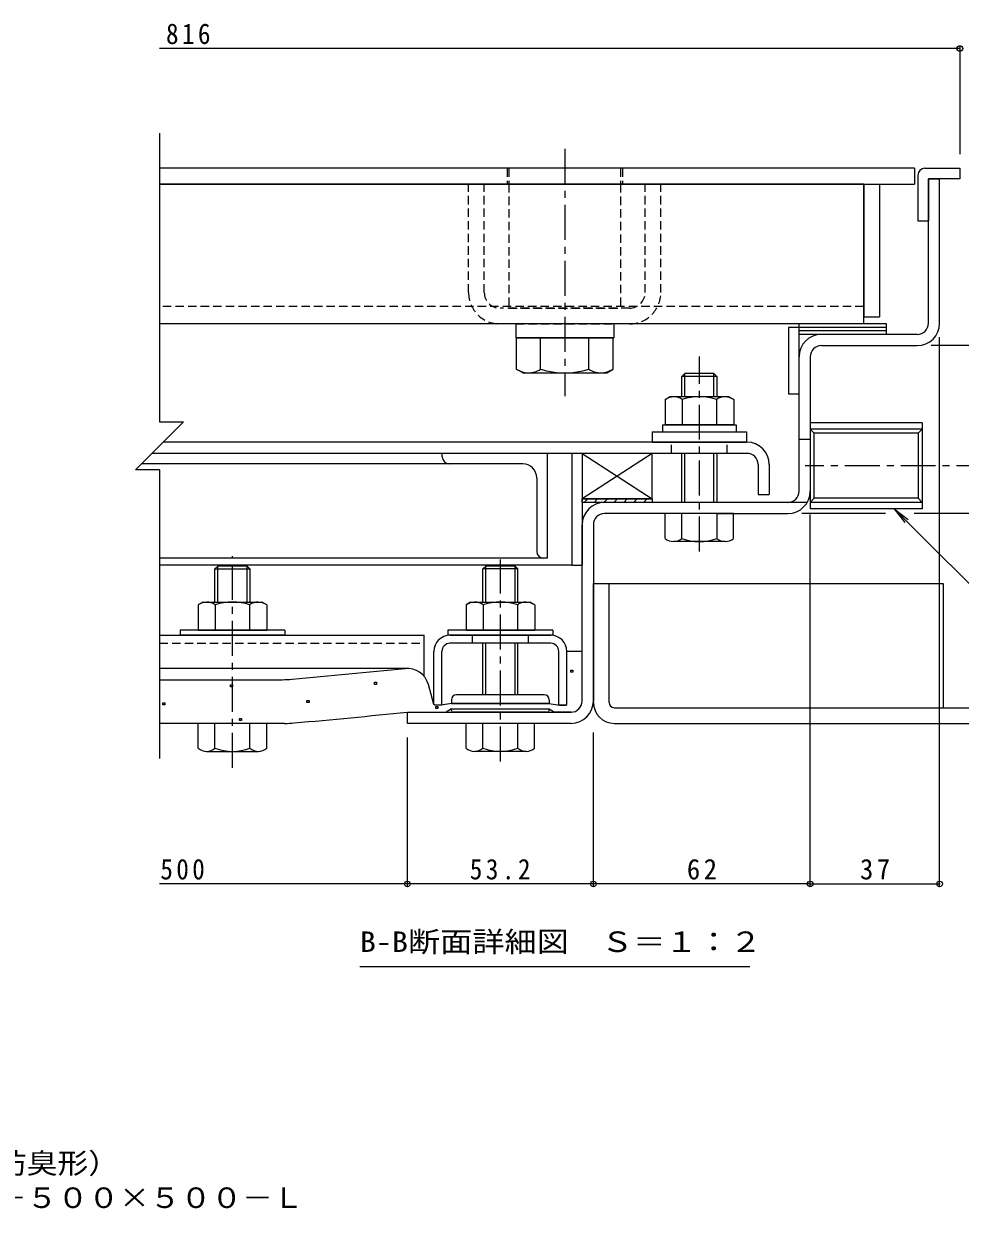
# Model space of a CAD drawing. Units: millimetres at full size. Extents: x -472 to 546, y -392 to 378.
# Drawn here: x 136.7 to 404.5, y -392.4 to -53.2 of the extents above; entities that cross this region are included whole.
import ezdxf
from ezdxf.enums import TextEntityAlignment as Align

# ---------------------------------------------------------------- set-up
doc = ezdxf.new("R2010")
doc.units = ezdxf.units.MM
doc.header["$LTSCALE"] = 2
doc.header["$PDMODE"] = 32
doc.header["$PDSIZE"] = 1.6
doc.linetypes.add('CHAIN1', pattern=[8, 5, -1, 1, -1])
doc.linetypes.add('DASHED1', pattern=[1.8, 1.2, -0.6])
for name, color, linetype, lineweight in [('D-1', 2, 'Continuous', 9), ('D-2', 3, 'Continuous', 9), ('D-3', 4, 'Continuous', 9), ('D-4', 4, 'Continuous', 9), ('D-5', 7, 'Continuous', 9), ('D-6', 6, 'Continuous', 9), ('D-7', 5, 'Continuous', 5), ('D-8', 5, 'Continuous', 5), ('D-9', 134, 'Continuous', 5), ('D-A', 3, 'Continuous', 9), ('D-B', 2, 'Continuous', 9), ('D-C', 7, 'Continuous', 9), ('D-E', 3, 'Continuous', 9), ('D-F', 7, 'Continuous', 9), ('F-5_F-5ﾚｲﾔ', 7, 'Continuous', 9)]:
    doc.layers.add(name, color=color, linetype=linetype, lineweight=lineweight)
doc.styles.add('ＭＳ ゴシック', font='')
doc.styles.get('ＭＳ ゴシック').set_extended_font_data('MS Gothic')

msp = doc.modelspace()

# ---------------------------------------------------------------- linework, layer by layer
at = {"layer": 'D-1'}
for p, q in [((395.405, -138.846), (395.405, -97.546)), ((395.405, -97.546), (398.605, -97.546)), ((398.605, -138.846), (398.605, -97.546)), ((392.205, -142.046), (364.804, -142.046)), ((364.804, -145.246), (392.205, -145.246)), ((358.404, -186.847), (358.404, -148.446)), ((361.604, -148.446), (361.604, -186.847)), ((393.604, -167.27), (361.604, -167.27)), ((361.604, -167.27), (361.604, -191.87)), ((393.604, -169.093), (392.442, -170.255)), ((393.604, -167.27), (393.604, -191.87)), ((361.604, -172.047), (358.404, -172.047)), ((392.442, -170.255), (362.766, -170.255)), ((362.766, -188.886), (362.766, -170.255)), ((392.442, -170.255), (392.442, -188.886)), ((361.604, -190.048), (362.766, -188.886)), ((392.442, -188.886), (362.766, -188.886)), ((393.604, -190.048), (392.442, -188.886)), ((360.747, -190.047), (302.805, -190.047)), ((324.905, -193.247), (302.805, -193.247)), ((334.905, -193.247), (355.204, -193.247)), ((393.604, -190.048), (361.604, -190.048)), ((393.604, -191.87), (361.604, -191.87)), ((296.405, -246.847), (296.405, -196.447)), ((299.605, -196.447), (299.605, -246.847)), ((246.405, -250.047), (293.205, -250.047))]:
    msp.add_line(p, q, dxfattribs=at)
for points in [[(393.604, -169.093), (361.604, -169.093), (362.766, -170.255)], [(293.205, -253.247), (246.405, -253.247), (246.405, -250.047)]]:
    msp.add_lwpolyline(points, dxfattribs=at)
for centre, radius, start, end in [((392.205, -138.846), 6.4, 270, 0), ((392.205, -138.846), 3.2, 270, 0), ((364.804, -148.446), 6.4, 90, 180), ((364.804, -148.446), 3.2, 90, 180), ((355.204, -186.847), 6.4, 270, 0), ((355.204, -186.847), 3.2, 270, 0), ((302.805, -196.447), 6.4, 90, 180), ((302.805, -196.447), 3.2, 90, 180), ((293.205, -246.847), 3.2, 270, 0), ((293.205, -246.847), 6.4, 270, 0)]:
    msp.add_arc(centre, radius, start, end, dxfattribs=at)
at = {"layer": 'D-2'}
for p, q in [((391.405, -94.546), (175.553, -94.546)), ((391.405, -94.546), (391.405, -99.046)), ((175.553, -99.046), (391.405, -99.046))]:
    msp.add_line(p, q, dxfattribs=at)
at = {"layer": 'D-2', "linetype": 'DASHED1'}
for p, q in [((274.905, -94.546), (274.905, -99.046)), ((307.905, -94.546), (307.905, -99.046))]:
    msp.add_line(p, q, dxfattribs=at)
at = {"layer": 'D-3'}
for p, q in [((394.405, -94.546), (404.405, -94.546)), ((392.405, -96.546), (392.405, -109.546)), ((395.405, -97.546), (395.405, -109.546)), ((392.405, -109.546), (395.405, -109.546))]:
    msp.add_line(p, q, dxfattribs=at)
msp.add_lwpolyline([(404.405, -94.546), (404.405, -97.546), (395.405, -97.546)], dxfattribs=at)
msp.add_arc((394.405, -96.546), 2, 90, 180, dxfattribs=at)
at = {"layer": 'D-4'}
for p, q in [((292.005, -232.577), (296.405, -232.577)), ((292.005, -247.797), (292.005, -232.647)), ((296.405, -246.847), (296.405, -232.577)), ((246.394, -237.518), (175.553, -237.518)), ((175.553, -240.747), (210.737, -240.747)), ((254.005, -247.797), (252.414, -242.09)), ((259.005, -247.547), (256.055, -248.047)), ((287.005, -247.547), (259.005, -247.547)), ((246.405, -250.047), (257.509, -250.047)), ((254.255, -248.047), (254.005, -247.797)), ((256.055, -248.047), (254.255, -248.047)), ((259.005, -249.047), (257.509, -250.047)), ((259.005, -249.047), (287.005, -249.047)), ((287.005, -249.047), (288.5, -250.047)), ((293.205, -250.047), (288.5, -250.047)), ((211.31, -253.247), (175.553, -253.247))]:
    msp.add_line(p, q, dxfattribs=at)
at = {"layer": 'D-4', "color": 134, "lineweight": 5}
for p, q in [((259.005, -246.547), (259.005, -247.547)), ((259.005, -247.547), (287.005, -247.547)), ((285.505, -245.047), (260.505, -245.047)), ((287.005, -246.547), (287.005, -247.547)), ((259.005, -249.047), (287.005, -249.047)), ((259.005, -249.547), (259.005, -249.047)), ((286.505, -250.047), (259.505, -250.047)), ((287.005, -249.547), (287.005, -249.047))]:
    msp.add_line(p, q, dxfattribs=at)
at = {"layer": 'D-4', "color": 2}
for points in [[(293.153, -238.626), (293.153, -238.026), (293.753, -238.026), (293.753, -238.626)], [(195.801, -242.787), (195.801, -242.187), (196.401, -242.187), (196.401, -242.787)], [(237.027, -242.094), (237.027, -241.494), (237.627, -241.494), (237.627, -242.094)], [(176.483, -247.964), (176.483, -247.363), (177.083, -247.363), (177.083, -247.964)], [(217.708, -247.27), (217.708, -246.67), (218.308, -246.67), (218.308, -247.27)], [(254.516, -248.979), (254.516, -248.379), (255.116, -248.379), (255.116, -248.979)], [(198.39, -252.446), (198.39, -251.846), (198.99, -251.846), (198.99, -252.446)]]:
    msp.add_lwpolyline(points, close=True, dxfattribs=at)
at = {"layer": 'D-4'}
msp.add_lwpolyline([(287.005, -247.547), (289.955, -248.047), (291.755, -248.047), (292.005, -247.797)], dxfattribs=at)
for centre, radius, start, end in [((210.737, -210.747), 30, 270, 275.2529), ((-253.595, 4839.745), 5101.792, 275.2529, 275.61726), ((246.394, -243.768), 6.25, 15.57156, 95.61726), ((293.205, -246.847), 3.2, 270, 0), ((-253.595, 4839.745), 5114.292, 275.24643, 275.6105), ((211.31, -223.247), 30, 270, 275.24643)]:
    msp.add_arc(centre, radius, start, end, dxfattribs=at)
at = {"layer": 'D-4', "color": 134, "lineweight": 5}
for centre, radius, start, end in [((260.505, -246.547), 1.5, 90, 180), ((285.505, -246.547), 1.5, 0, 90), ((259.505, -249.547), 0.5, 180, 270), ((286.505, -249.547), 0.5, 270, 0)]:
    msp.add_arc(centre, radius, start, end, dxfattribs=at)
at = {"layer": 'D-5'}
for p, q in [((385.636, -191.87), (388.679, -195.837)), ((344.324, -322.854), (232.824, -322.854))]:
    msp.add_line(p, q, dxfattribs=at)
msp.add_lwpolyline([(417.407, -223.641), (385.636, -191.87), (389.602, -194.914)], dxfattribs=at)
at = {"layer": 'D-6'}
for p, q in [((358.404, -159.046), (358.404, -139.046)), ((383.404, -139.046), (358.404, -139.046)), ((383.404, -142.046), (383.404, -139.046)), ((383.404, -140.046), (358.404, -140.046)), ((383.404, -141.046), (358.404, -141.046)), ((383.404, -142.046), (358.404, -142.046)), ((355.404, -159.046), (358.404, -159.046)), ((316.405, -176.047), (296.405, -189.047)), ((296.405, -176.047), (296.405, -189.047)), ((316.405, -189.047), (296.405, -189.047))]:
    msp.add_line(p, q, dxfattribs=at)
at = {"layer": 'D-6', "color": 134, "lineweight": 5}
for p, q in [((296.405, -176.047), (296.405, -208.047)), ((293.405, -208.047), (175.553, -208.047)), ((293.405, -208.047), (296.405, -208.047))]:
    msp.add_line(p, q, dxfattribs=at)
at = {"layer": 'D-6'}
msp.add_lwpolyline([(358.404, -140.046), (355.404, -140.046), (355.404, -159.046)], dxfattribs=at)
at = {"layer": 'D-6', "color": 134, "lineweight": 5}
msp.add_lwpolyline([(296.405, -176.047), (293.405, -176.047), (293.405, -208.047)], dxfattribs=at)
at = {"layer": 'D-6'}
msp.add_lwpolyline([(316.405, -189.047), (316.405, -176.047), (296.405, -176.047)], close=True, dxfattribs=at)
at = {"layer": 'D-7', "linetype": 'DASHED1'}
for p, q in [((268.405, -99.046), (263.905, -99.046)), ((263.905, -130.046), (263.905, -99.046)), ((268.405, -130.046), (268.405, -99.046)), ((314.405, -99.046), (318.905, -99.046)), ((314.405, -130.046), (314.405, -99.046)), ((318.905, -130.046), (318.905, -99.046)), ((309.905, -134.546), (272.905, -134.546)), ((309.905, -139.046), (272.905, -139.046))]:
    msp.add_line(p, q, dxfattribs=at)
at = {"layer": 'D-7', "linetype": 'CHAIN1'}
for p, q in [((329.905, -204.125), (329.905, -148.395)), ((196.405, -265.945), (196.405, -205.458)), ((273.005, -264.125), (273.005, -206.395))]:
    msp.add_line(p, q, dxfattribs=at)
at = {"layer": 'D-7'}
for p, q in [((325.717, -153.247), (324.905, -154.059)), ((334.905, -154.059), (324.905, -154.059)), ((324.905, -159.847), (324.905, -154.059)), ((334.093, -153.247), (325.717, -153.247)), ((325.717, -159.847), (325.717, -153.247)), ((334.093, -153.247), (334.905, -154.059)), ((334.093, -159.847), (334.093, -153.247)), ((334.905, -154.059), (334.905, -159.847)), ((324.905, -190.047), (324.905, -176.047)), ((325.717, -190.047), (325.717, -176.047)), ((334.093, -190.047), (334.093, -176.047)), ((334.905, -176.047), (334.905, -190.047)), ((320.105, -200.352), (320.105, -193.247)), ((339.705, -193.247), (320.105, -193.247)), ((324.905, -200.352), (324.905, -193.247)), ((334.905, -193.247), (334.905, -200.352)), ((339.705, -200.352), (339.705, -193.247)), ((337.305, -201.247), (322.505, -201.247)), ((191.405, -218.547), (191.405, -209.059)), ((192.217, -218.547), (192.217, -208.247)), ((200.593, -218.547), (200.593, -208.247)), ((201.405, -209.059), (201.405, -209.059)), ((201.405, -209.059), (201.405, -218.547)), ((268.817, -208.247), (268.005, -209.059)), ((278.005, -209.059), (268.005, -209.059)), ((268.005, -218.547), (268.005, -209.059)), ((277.193, -208.247), (268.817, -208.247)), ((268.817, -218.547), (268.817, -208.247)), ((277.193, -208.247), (278.005, -209.059)), ((277.193, -218.547), (277.193, -208.247)), ((278.005, -218.547), (278.005, -209.059)), ((268.005, -245.047), (268.005, -230.347)), ((268.817, -245.047), (268.817, -230.347)), ((277.193, -245.047), (277.193, -230.347)), ((278.005, -245.047), (278.005, -230.347)), ((206.205, -253.247), (186.605, -253.247)), ((186.605, -260.352), (186.605, -253.247)), ((191.405, -260.352), (191.405, -253.247)), ((201.405, -260.352), (201.405, -253.247)), ((206.205, -260.352), (206.205, -253.247)), ((263.205, -260.352), (263.205, -253.247)), ((282.805, -253.247), (263.205, -253.247)), ((268.005, -260.352), (268.005, -253.247)), ((278.005, -260.352), (278.005, -253.247)), ((282.805, -260.352), (282.805, -253.247)), ((189.005, -261.247), (203.805, -261.247)), ((280.405, -261.247), (265.605, -261.247))]:
    msp.add_line(p, q, dxfattribs=at)
at = {"layer": 'D-7', "color": 2, "lineweight": 9}
for p, q in [((320.09, -160.606), (321.405, -159.847)), ((320.09, -160.606), (320.09, -167.847)), ((338.405, -159.847), (321.405, -159.847)), ((324.997, -160.606), (324.997, -167.847)), ((334.812, -160.606), (334.812, -167.847))]:
    msp.add_line(p, q, dxfattribs=at)
at = {"layer": 'D-7', "color": 6, "lineweight": 9}
for p, q in [((319.405, -167.847), (319.405, -169.847)), ((319.405, -169.847), (340.405, -169.847))]:
    msp.add_line(p, q, dxfattribs=at)
at = {"layer": 'D-7', "color": 134}
for p, q in [((316.405, -169.847), (316.405, -172.847)), ((316.405, -169.847), (343.405, -169.847)), ((316.405, -172.847), (343.405, -172.847)), ((343.405, -169.847), (343.405, -172.847)), ((181.405, -226.547), (181.405, -228.047)), ((211.405, -226.547), (181.405, -226.547)), ((211.405, -226.547), (211.405, -228.047)), ((258.005, -226.547), (258.005, -228.047)), ((288.005, -226.547), (258.005, -226.547)), ((288.005, -226.547), (288.005, -228.047)), ((211.405, -228.047), (181.405, -228.047)), ((288.005, -228.047), (258.005, -228.047))]:
    msp.add_line(p, q, dxfattribs=at)
at = {"layer": 'D-7', "color": 2, "lineweight": 9}
msp.add_lwpolyline([(338.405, -159.847), (339.72, -160.606), (339.72, -167.847), (320.09, -167.847)], dxfattribs=at)
at = {"layer": 'D-7', "color": 6, "lineweight": 9}
msp.add_lwpolyline([(319.405, -167.847), (340.405, -167.847), (340.405, -169.847)], dxfattribs=at)
at = {"layer": 'D-7'}
for points in [[(200.593, -208.247), (192.217, -208.247), (191.405, -209.059)], [(191.405, -209.059), (201.405, -209.059), (201.405, -209.059)], [(200.593, -208.247), (201.405, -209.059), (201.405, -209.059)]]:
    msp.add_lwpolyline(points, dxfattribs=at)
at = {"layer": 'D-7', "linetype": 'DASHED1'}
for centre, radius, start, end in [((272.905, -130.046), 9, 180, 270), ((272.905, -130.046), 4.5, 180, 270), ((309.905, -130.046), 4.5, 270, 0), ((309.905, -130.046), 9, 270, 0)]:
    msp.add_arc(centre, radius, start, end, dxfattribs=at)
at = {"layer": 'D-7', "color": 2, "lineweight": 9}
for centre, radius, start, end in [((322.986, -165.623), 5.793, 94.38438, 120), ((322.39, -164.687), 4.842, 57.42749, 88.18784), ((329.905, -176.088), 16.241, 72.41188, 107.5881), ((337.419, -164.687), 4.842, 91.81215, 122.57249), ((336.823, -165.623), 5.793, 59.99998, 85.6156)]:
    msp.add_arc(centre, radius, start, end, dxfattribs=at)
at = {"layer": 'D-7'}
for centre, radius, start, end in [((322.505, -197.581), 3.666, 229.1022, 310.89809), ((329.905, -186.832), 14.416, 249.70546, 290.29454), ((337.305, -197.581), 3.666, 229.10191, 310.8978), ((189.005, -257.581), 3.666, 229.1022, 310.89809), ((196.405, -246.832), 14.416, 249.70546, 290.29454), ((203.805, -257.581), 3.666, 229.10191, 310.8978), ((265.605, -257.581), 3.666, 229.1022, 310.89809), ((273.005, -246.832), 14.416, 249.70546, 290.29454), ((280.405, -257.581), 3.666, 229.10191, 310.8978)]:
    msp.add_arc(centre, radius, start, end, dxfattribs=at)
at = {"layer": 'D-8'}
for points in [[(376.905, -99.046), (376.905, -137.046), (381.405, -137.046)], [(376.905, -99.046), (381.405, -99.046), (381.405, -137.046)]]:
    msp.add_lwpolyline(points, dxfattribs=at)
at = {"layer": 'D-9'}
for p, q in [((376.905, -99.046), (175.553, -99.046)), ((376.905, -139.046), (376.905, -99.046)), ((376.905, -139.046), (175.553, -139.046))]:
    msp.add_line(p, q, dxfattribs=at)
at = {"layer": 'D-9', "linetype": 'DASHED1'}
msp.add_line((376.905, -134.046), (175.553, -134.046), dxfattribs=at)
at = {"layer": 'D-A'}
for p, q in [((343.505, -172.847), (176.602, -172.847)), ((343.505, -176.047), (173.402, -176.047)), ((346.705, -179.247), (346.705, -187.847)), ((349.905, -179.247), (349.905, -187.847)), ((346.705, -187.847), (349.905, -187.847))]:
    msp.add_line(p, q, dxfattribs=at)
at = {"layer": 'D-A', "linetype": 'DASHED1'}
for p, q in [((321.904, -176.047), (321.904, -172.847)), ((337.905, -176.047), (337.905, -172.847))]:
    msp.add_line(p, q, dxfattribs=at)
at = {"layer": 'D-A'}
for radius in [6.4, 3.2]:
    msp.add_arc((343.505, -179.247), radius, 0, 90, dxfattribs=at)
at = {"layer": 'D-B', "color": 6}
for p, q in [((256.405, -177.047), (256.405, -176.047)), ((286.405, -176.047), (286.405, -206.047)), ((279.405, -179.047), (170.402, -179.047)), ((283.405, -183.047), (283.405, -204.047)), ((286.405, -206.048), (175.553, -206.048))]:
    msp.add_line(p, q, dxfattribs=at)
at = {"layer": 'D-B'}
for p, q in [((187.905, -218.547), (204.905, -218.547)), ((191.497, -219.306), (191.497, -226.547)), ((201.312, -219.306), (201.312, -226.547)), ((206.22, -219.306), (204.905, -218.547)), ((206.22, -219.306), (206.22, -226.547)), ((264.505, -218.547), (281.505, -218.547)), ((268.097, -219.306), (268.097, -226.547)), ((277.912, -219.306), (277.912, -226.547)), ((282.82, -219.306), (281.505, -218.547)), ((282.82, -219.306), (282.82, -226.547))]:
    msp.add_line(p, q, dxfattribs=at)
at = {"layer": 'D-B', "color": 7}
for p, q in [((175.553, -228.047), (251.193, -228.047)), ((251.193, -239.764), (251.193, -228.047)), ((258.605, -228.047), (287.405, -228.047)), ((287.405, -230.347), (258.605, -230.347)), ((254.005, -247.797), (254.005, -232.647)), ((256.305, -247.797), (256.305, -232.647)), ((289.705, -247.797), (289.705, -232.647)), ((292.005, -247.797), (292.005, -232.647)), ((254.255, -248.047), (254.005, -247.797)), ((256.055, -248.047), (254.255, -248.047)), ((256.055, -248.047), (256.305, -247.797)), ((289.955, -248.047), (289.705, -247.797)), ((291.755, -248.047), (289.955, -248.047)), ((291.755, -248.047), (292.005, -247.797))]:
    msp.add_line(p, q, dxfattribs=at)
at = {"layer": 'D-B', "color": 7, "linetype": 'DASHED1'}
for p, q in [((175.553, -230.347), (251.193, -230.347)), ((265.005, -230.347), (265.005, -228.047)), ((281.005, -230.347), (281.005, -228.047))]:
    msp.add_line(p, q, dxfattribs=at)
at = {"layer": 'D-B'}
for points in [[(187.905, -218.547), (186.59, -219.306), (186.59, -226.547), (206.22, -226.547)], [(264.505, -218.547), (263.19, -219.306), (263.19, -226.547), (282.82, -226.547)]]:
    msp.add_lwpolyline(points, dxfattribs=at)
at = {"layer": 'D-B', "color": 6}
for centre, radius, start, end in [((258.405, -177.047), 2, 180, 270), ((279.405, -183.047), 4, 0, 90), ((285.405, -204.047), 2, 180, 270)]:
    msp.add_arc(centre, radius, start, end, dxfattribs=at)
at = {"layer": 'D-B'}
for centre, radius, start, end in [((189.487, -224.323), 5.793, 94.3844, 120.00002), ((188.891, -223.387), 4.842, 57.42751, 88.18785), ((196.405, -234.788), 16.241, 72.4119, 107.58812), ((203.919, -223.387), 4.842, 91.81216, 122.57251), ((203.323, -224.323), 5.793, 60, 85.61562), ((266.087, -224.323), 5.793, 94.3844, 120.00002), ((265.491, -223.387), 4.842, 57.42751, 88.18785), ((273.005, -234.788), 16.241, 72.4119, 107.58812), ((280.519, -223.387), 4.842, 91.81216, 122.57251), ((279.923, -224.323), 5.793, 60, 85.61562)]:
    msp.add_arc(centre, radius, start, end, dxfattribs=at)
at = {"layer": 'D-B', "color": 7}
for centre, radius, start, end in [((258.605, -232.647), 4.6, 90, 180), ((258.605, -232.647), 2.3, 90, 180), ((287.405, -232.647), 4.6, 0, 90), ((287.405, -232.647), 2.3, 0, 90)]:
    msp.add_arc(centre, radius, start, end, dxfattribs=at)
at = {"layer": 'D-C', "color": 2, "linetype": 'CHAIN1'}
msp.add_line((291.405, -89.011), (291.405, -159.672), dxfattribs=at)
at = {"layer": 'D-C', "color": 2, "linetype": 'DASHED1'}
for p, q in [((307.405, -94.546), (275.405, -94.546)), ((275.405, -94.546), (275.405, -99.046)), ((307.405, -94.546), (307.405, -99.046)), ((275.405, -99.046), (275.405, -134.546)), ((307.405, -99.046), (307.405, -134.546)), ((275.405, -134.546), (307.405, -134.546))]:
    msp.add_line(p, q, dxfattribs=at)
at = {"layer": 'D-C', "color": 134, "linetype": 'DASHED1', "lineweight": 5}
msp.add_line((277.405, -139.046), (305.405, -139.046), dxfattribs=at)
at = {"layer": 'D-C', "color": 134, "lineweight": 5}
msp.add_line((305.405, -139.046), (305.405, -143.046), dxfattribs=at)
at = {"layer": 'D-C', "color": 5, "lineweight": 5}
for p, q in [((284.477, -151.974), (284.477, -143.046)), ((298.333, -151.974), (298.333, -143.046)), ((305.262, -151.974), (305.262, -143.046)), ((279.405, -153.046), (277.549, -151.974)), ((303.405, -153.046), (305.262, -151.974)), ((279.405, -153.046), (303.405, -153.046))]:
    msp.add_line(p, q, dxfattribs=at)
at = {"layer": 'D-C'}
for p, q in [((296.975, -190.047), (297.975, -189.047)), ((299.803, -190.047), (300.803, -189.047)), ((302.632, -190.047), (303.632, -189.047)), ((305.46, -190.047), (306.46, -189.047)), ((308.289, -190.047), (309.289, -189.047)), ((311.117, -190.047), (312.117, -189.047)), ((313.945, -190.047), (314.945, -189.047))]:
    msp.add_line(p, q, dxfattribs=at)
at = {"layer": 'D-C', "color": 134, "lineweight": 5}
msp.add_lwpolyline([(277.405, -139.046), (277.405, -143.046), (305.405, -143.046)], dxfattribs=at)
at = {"layer": 'D-C', "color": 5, "lineweight": 5}
msp.add_lwpolyline([(305.262, -143.046), (277.549, -143.046), (277.549, -151.974)], dxfattribs=at)
at = {"layer": 'D-C'}
msp.add_lwpolyline([(316.405, -189.047), (316.405, -190.047), (296.405, -190.047), (296.405, -189.047)], close=True, dxfattribs=at)
at = {"layer": 'D-C', "color": 5, "lineweight": 5}
for centre, radius, start, end in [((281.638, -144.891), 8.179, 240, 265.61574), ((280.796, -146.213), 6.837, 271.81354, 302.57069), ((291.405, -130.118), 22.928, 252.41203, 287.58795), ((302.014, -146.213), 6.837, 237.42929, 268.18645), ((301.172, -144.891), 8.179, 274.38425, 299.99998)]:
    msp.add_arc(centre, radius, start, end, dxfattribs=at)
at = {"layer": 'D-E'}
for p, q in [((299.605, -213.246), (304.105, -213.246)), ((299.605, -247.247), (299.605, -213.246)), ((304.105, -247.247), (304.105, -213.246)), ((305.605, -248.747), (439.605, -248.747)), ((305.605, -253.247), (439.605, -253.247))]:
    msp.add_line(p, q, dxfattribs=at)
msp.add_lwpolyline([(304.105, -213.246), (399.605, -213.246), (399.605, -248.747)], dxfattribs=at)
for radius, start in [(6, 180), (1.5, 180.00027)]:
    msp.add_arc((305.605, -247.247), radius, start, 270, dxfattribs=at)
at = {"layer": 'D-F'}
for p, q in [((404.405, -60.3), (175.553, -60.3)), ((404.405, -59.7), (404.405, -90.546)), ((175.553, -84.546), (175.553, -167.015)), ((485.132, -145.246), (396.205, -145.246)), ((398.605, -299.74), (398.605, -142.846)), ((182.434, -167.015), (168.671, -180.778)), ((175.553, -167.015), (182.434, -167.015)), ((175.553, -180.778), (168.671, -180.778)), ((175.553, -180.778), (175.553, -263.247)), ((383.152, -193.247), (359.204, -193.247)), ((485.132, -193.247), (391.331, -193.247)), ((361.604, -299.74), (361.604, -193.507)), ((246.405, -299.74), (246.405, -257.247)), ((299.605, -299.74), (299.605, -255.87)), ((246.405, -299.14), (175.553, -299.14)), ((299.605, -299.14), (246.405, -299.14)), ((361.604, -299.14), (299.605, -299.14)), ((361.604, -299.14), (398.605, -299.14))]:
    msp.add_line(p, q, dxfattribs=at)
at = {"layer": 'D-F', "linetype": 'CHAIN1'}
msp.add_line((477.47, -179.57), (360.132, -179.57), dxfattribs=at)
at = {"layer": 'D-F'}
for p in [(404.405, -60.3), (246.405, -299.14), (299.605, -299.14), (361.604, -299.14), (398.605, -299.14)]:
    msp.add_point(p, dxfattribs=at)

# ---------------------------------------------------------------- texts
at = {"layer": 'D-5', "color": 2, "style": 'ＭＳ ゴシック', "width": 1.15}
msp.add_text('B-B断面詳細図\u3000Ｓ＝１：２', height=5.865, dxfattribs=at).set_placement((232.824, -320.354), align=Align.BOTTOM_LEFT)
at = {"layer": 'D-F', "color": 2, "char_height": 5.865, "attachment_point": 7, "style": 'ＭＳ ゴシック'}
for s, insert in [('\\T1.27;\\W0.9;816', (177.404, -59.1)), ('\\T1.27;\\W0.9;500', (175.778, -297.94)), ('\\T1.28;\\W0.9;53.2', (264.255, -297.94)), ('\\T1.27;\\W0.95;62', (326.355, -297.94)), ('\\T1.27;\\W0.95;37', (375.854, -297.94))]:
    msp.add_mtext(s, dxfattribs=dict(at, insert=insert))
at = {"layer": 'F-5_F-5ﾚｲﾔ', "color": 2, "style": 'ＭＳ ゴシック', "width": 1.1}
for s, p in [('１時間遮炎\u3000縞鋼板蓋\u3000屋内用\u3000二重蓋\u3000密閉形（防水・防臭形）', (-100.021, -383.701)), ('スチール製\u3000ステンレス目地\u3000マシンハッチ\u3000Ｗ－１ＥＣ－５００×５００－Ｌ', (-100.021, -393.542))]:
    msp.add_text(s, height=5.865, dxfattribs=at).set_placement(p, align=Align.BOTTOM_LEFT)

doc.saveas('drawing.dxf')
